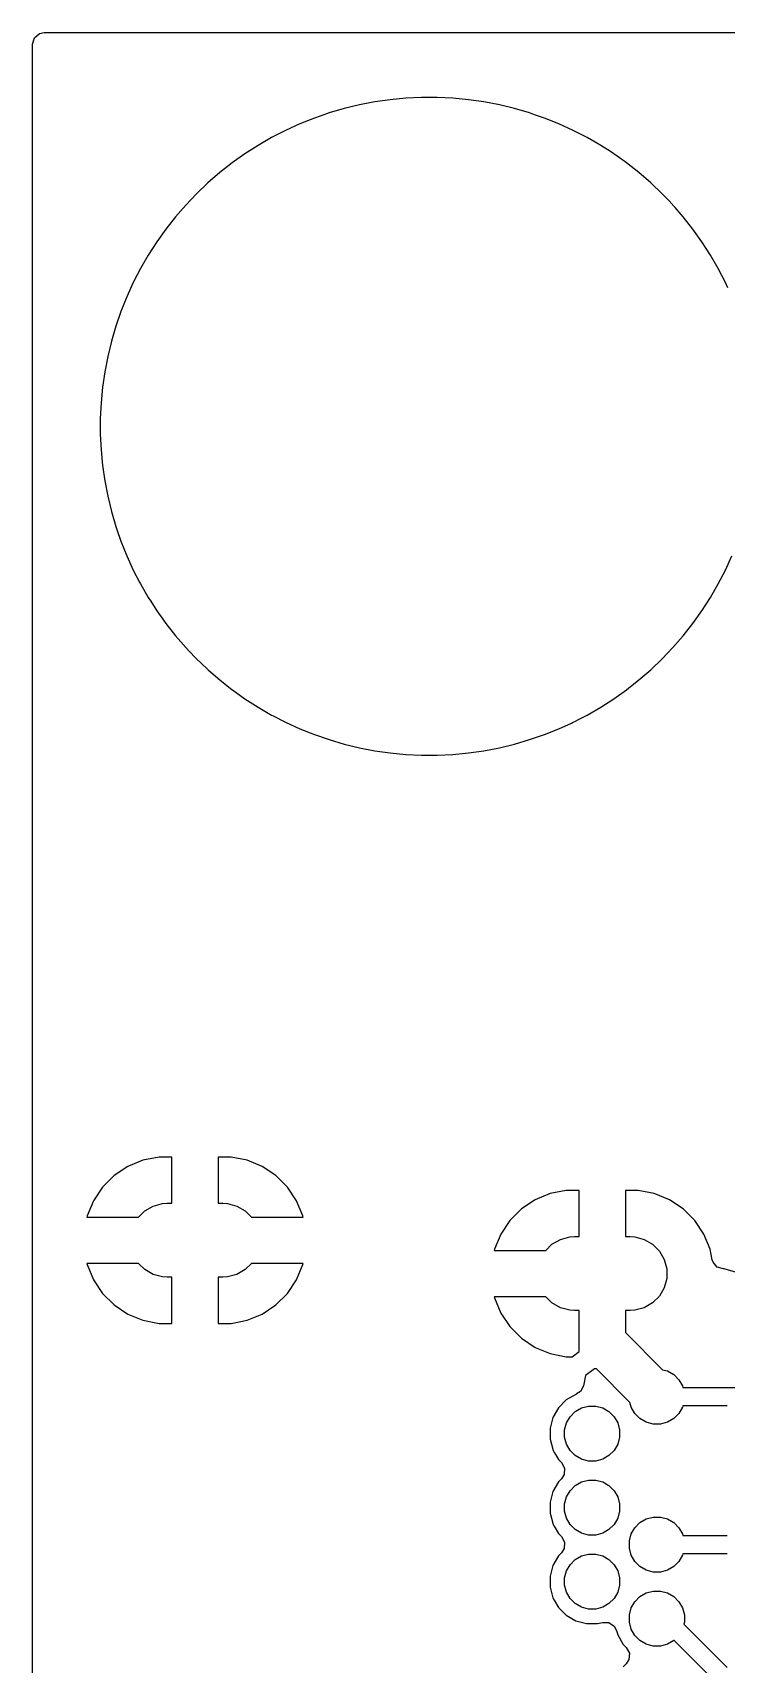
# Model space of a CAD drawing. Header units: inches. Extents: x 5.14 to 7.42, y -4.57 to -3.18.
# Drawn here: x 5.141 to 5.436, y -3.877 to -3.183 of the extents above; entities that cross this region are included whole.
import ezdxf

# ---------------------------------------------------------------- set-up
doc = ezdxf.new("R2010")
doc.units = ezdxf.units.IN
doc.header["$MEASUREMENT"] = 0
doc.layers.add('F.Cu', color=13, linetype='CONTINUOUS', true_color=0xc83434)

msp = doc.modelspace()

# ---------------------------------------------------------------- linework, layer by layer
at = {"layer": 'F.Cu', "linetype": 'CONTINUOUS'}
for p, q in [((5.14062, -3.18778), (5.14139, -3.18514)), ((5.14062, -3.34713), (5.14062, -3.18778)), ((5.14139, -3.18514), (5.14347, -3.18333)), ((5.14347, -3.18333), (5.1455, -3.18289)), ((5.1455, -3.18289), (5.65645, -3.18289)), ((5.27314, -3.21521), (5.26674, -3.21709)), ((5.27961, -3.21364), (5.27314, -3.21521)), ((5.28616, -3.21238), (5.27961, -3.21364)), ((5.29275, -3.21143), (5.28616, -3.21238)), ((5.28616, -3.21238), (5.28616, -3.21238)), ((5.29938, -3.21079), (5.29275, -3.21143)), ((5.29275, -3.21143), (5.29275, -3.21143)), ((5.29275, -3.21143), (5.29275, -3.21143)), ((5.29275, -3.21143), (5.29275, -3.21143)), ((5.29275, -3.21143), (5.29275, -3.21143)), ((5.29939, -3.21079), (5.29938, -3.21079)), ((5.30604, -3.21048), (5.29939, -3.21079)), ((5.29939, -3.21079), (5.29939, -3.21079)), ((5.29939, -3.21079), (5.29939, -3.21079)), ((5.31271, -3.21048), (5.30604, -3.21048)), ((5.31936, -3.21079), (5.31271, -3.21048)), ((5.31937, -3.21079), (5.31936, -3.21079)), ((5.31936, -3.21079), (5.31936, -3.21079)), ((5.31936, -3.21079), (5.31936, -3.21079)), ((5.326, -3.21143), (5.31937, -3.21079)), ((5.33259, -3.21238), (5.326, -3.21143)), ((5.326, -3.21143), (5.326, -3.21143)), ((5.326, -3.21143), (5.326, -3.21143)), ((5.326, -3.21143), (5.326, -3.21143)), ((5.326, -3.21143), (5.326, -3.21143)), ((5.3326, -3.21238), (5.33259, -3.21238)), ((5.33259, -3.21238), (5.33259, -3.21238)), ((5.33259, -3.21238), (5.33259, -3.21238)), ((5.33914, -3.21364), (5.3326, -3.21238)), ((5.3326, -3.21238), (5.3326, -3.21238)), ((5.34562, -3.21521), (5.33914, -3.21364)), ((5.35201, -3.21709), (5.34562, -3.21521)), ((5.34562, -3.21521), (5.34562, -3.21521)), ((5.25426, -3.22174), (5.24819, -3.22451)), ((5.26044, -3.21927), (5.25426, -3.22174)), ((5.26293, -3.21841), (5.26044, -3.21927)), ((5.26044, -3.21927), (5.26044, -3.21927)), ((5.26044, -3.21927), (5.26044, -3.21927)), ((5.26044, -3.21927), (5.26044, -3.21927)), ((5.26674, -3.21709), (5.26293, -3.21841)), ((5.35411, -3.21781), (5.35201, -3.21709)), ((5.35831, -3.21927), (5.35411, -3.21781)), ((5.36449, -3.22174), (5.35831, -3.21927)), ((5.35831, -3.21927), (5.35831, -3.21927)), ((5.35831, -3.21927), (5.35831, -3.21927)), ((5.37056, -3.22451), (5.36449, -3.22174)), ((5.24227, -3.22757), (5.2365, -3.2309)), ((5.24819, -3.22451), (5.24227, -3.22756)), ((5.24227, -3.22756), (5.24227, -3.22757)), ((5.37648, -3.22756), (5.37056, -3.22451)), ((5.37648, -3.22757), (5.37648, -3.22756)), ((5.37994, -3.22956), (5.37648, -3.22757)), ((5.37648, -3.22757), (5.37648, -3.22757)), ((5.23089, -3.2345), (5.22547, -3.23837)), ((5.2365, -3.2309), (5.23089, -3.2345)), ((5.23089, -3.2345), (5.23089, -3.2345)), ((5.2365, -3.2309), (5.2365, -3.2309)), ((5.38225, -3.2309), (5.37994, -3.22956)), ((5.38637, -3.23354), (5.38225, -3.2309)), ((5.38225, -3.2309), (5.38225, -3.2309)), ((5.38786, -3.2345), (5.38637, -3.23354)), ((5.38637, -3.23354), (5.38637, -3.23354)), ((5.39164, -3.23719), (5.38786, -3.2345)), ((5.38786, -3.2345), (5.38786, -3.2345)), ((5.22023, -3.24249), (5.21519, -3.24685)), ((5.22546, -3.23837), (5.22023, -3.24249)), ((5.22023, -3.24249), (5.22023, -3.24249)), ((5.22547, -3.23837), (5.22546, -3.23837)), ((5.39329, -3.23837), (5.39164, -3.23719)), ((5.39852, -3.24249), (5.39329, -3.23837)), ((5.39329, -3.23837), (5.39329, -3.23837)), ((5.39329, -3.23837), (5.39329, -3.23837)), ((5.40356, -3.24685), (5.39852, -3.24249)), ((5.39852, -3.24249), (5.39852, -3.24249)), ((5.21519, -3.24685), (5.21037, -3.25145)), ((5.21519, -3.24685), (5.21519, -3.24685)), ((5.40838, -3.25145), (5.40356, -3.24685)), ((5.40356, -3.24685), (5.40356, -3.24685)), ((5.40356, -3.24685), (5.40356, -3.24685)), ((5.40356, -3.24685), (5.40356, -3.24685)), ((5.20577, -3.25627), (5.2014, -3.26131)), ((5.21037, -3.25145), (5.20577, -3.25627)), ((5.20577, -3.25627), (5.20577, -3.25627)), ((5.41102, -3.25421), (5.40838, -3.25145)), ((5.41279, -3.25607), (5.41102, -3.25421)), ((5.41298, -3.25627), (5.41279, -3.25607)), ((5.41394, -3.25738), (5.41298, -3.25627)), ((5.41298, -3.25627), (5.41298, -3.25627)), ((5.2014, -3.26131), (5.19728, -3.26655)), ((5.2014, -3.26131), (5.2014, -3.26131)), ((5.41735, -3.26131), (5.41394, -3.25738)), ((5.42147, -3.26655), (5.41735, -3.26131)), ((5.41735, -3.26131), (5.41735, -3.26131)), ((5.19728, -3.26655), (5.19342, -3.27198)), ((5.19728, -3.26655), (5.19728, -3.26655)), ((5.42533, -3.27198), (5.42147, -3.26655)), ((5.42147, -3.26655), (5.42147, -3.26655)), ((5.42147, -3.26655), (5.42147, -3.26655)), ((5.42147, -3.26655), (5.42147, -3.26655)), ((5.18981, -3.27758), (5.18648, -3.28335)), ((5.19342, -3.27198), (5.18981, -3.27758)), ((5.18981, -3.27758), (5.18981, -3.27758)), ((5.19342, -3.27198), (5.19342, -3.27198)), ((5.42894, -3.27758), (5.42533, -3.27198)), ((5.42533, -3.27198), (5.42533, -3.27198)), ((5.42533, -3.27198), (5.42533, -3.27198)), ((5.43227, -3.28335), (5.42894, -3.27758)), ((5.18648, -3.28335), (5.18343, -3.28928)), ((5.18648, -3.28335), (5.18648, -3.28335)), ((5.43532, -3.28928), (5.43227, -3.28335)), ((5.43227, -3.28335), (5.43227, -3.28335)), ((5.18343, -3.28928), (5.18066, -3.29534)), ((5.43637, -3.29158), (5.43532, -3.28928)), ((5.43532, -3.28928), (5.43532, -3.28928)), ((5.43532, -3.28928), (5.43532, -3.28928)), ((5.18066, -3.29534), (5.17818, -3.30152)), ((5.17803, -3.30198), (5.176, -3.30782)), ((5.17818, -3.30153), (5.17803, -3.30198)), ((5.17818, -3.30152), (5.17818, -3.30153)), ((5.17818, -3.30153), (5.17818, -3.30153)), ((5.176, -3.30782), (5.17413, -3.31422)), ((5.17413, -3.31422), (5.17256, -3.32069)), ((5.17256, -3.32069), (5.17129, -3.32724)), ((5.17129, -3.32724), (5.17035, -3.33383)), ((5.17129, -3.32724), (5.17129, -3.32724)), ((5.16971, -3.34047), (5.1694, -3.34713)), ((5.17035, -3.33384), (5.16971, -3.34047)), ((5.16971, -3.34047), (5.16971, -3.34047)), ((5.16971, -3.34047), (5.16971, -3.34047)), ((5.16971, -3.34047), (5.16971, -3.34047)), ((5.17035, -3.33383), (5.17035, -3.33384)), ((5.14062, -3.53195), (5.14062, -3.34713)), ((5.1694, -3.34713), (5.1694, -3.35379)), ((5.1694, -3.35379), (5.16971, -3.36045)), ((5.16971, -3.36045), (5.16971, -3.36045)), ((5.16971, -3.36045), (5.16971, -3.36045)), ((5.16971, -3.36045), (5.17035, -3.36708)), ((5.17035, -3.36708), (5.17035, -3.36708)), ((5.17035, -3.36708), (5.17129, -3.37368)), ((5.17129, -3.37368), (5.17129, -3.37368)), ((5.17129, -3.37368), (5.17256, -3.38022)), ((5.17256, -3.38022), (5.17413, -3.3867)), ((5.17413, -3.3867), (5.176, -3.39309)), ((5.176, -3.39309), (5.17646, -3.39441)), ((5.17646, -3.39441), (5.17818, -3.39939)), ((5.17818, -3.39939), (5.17818, -3.39939)), ((5.17818, -3.39939), (5.17818, -3.39939)), ((5.17818, -3.39939), (5.18066, -3.40558)), ((5.18066, -3.40558), (5.18343, -3.41164)), ((5.43532, -3.41164), (5.43809, -3.40558)), ((5.18343, -3.41164), (5.18607, -3.41677)), ((5.18607, -3.41677), (5.18648, -3.41756)), ((5.43227, -3.41756), (5.43532, -3.41164)), ((5.18648, -3.41756), (5.18648, -3.41756)), ((5.18648, -3.41756), (5.18979, -3.42329)), ((5.18979, -3.42329), (5.18982, -3.42333)), ((5.18982, -3.42333), (5.19083, -3.42492)), ((5.42533, -3.42894), (5.42894, -3.42333)), ((5.42894, -3.42333), (5.43227, -3.41756)), ((5.19083, -3.42492), (5.19342, -3.42894)), ((5.19342, -3.42894), (5.19342, -3.42894)), ((5.19342, -3.42894), (5.19594, -3.43248)), ((5.42147, -3.43437), (5.42533, -3.42894)), ((5.19594, -3.43248), (5.19728, -3.43437)), ((5.19728, -3.43437), (5.19728, -3.43437)), ((5.19728, -3.43437), (5.19728, -3.43437)), ((5.19728, -3.43437), (5.2014, -3.43961)), ((5.41735, -3.43961), (5.42147, -3.43437)), ((5.2014, -3.43961), (5.2014, -3.43961)), ((5.2014, -3.43961), (5.2014, -3.43961)), ((5.2014, -3.43961), (5.20358, -3.44212)), ((5.20358, -3.44212), (5.20577, -3.44464)), ((5.20577, -3.44464), (5.20577, -3.44464)), ((5.20577, -3.44464), (5.20577, -3.44464)), ((5.20577, -3.44464), (5.20577, -3.44464)), ((5.20577, -3.44464), (5.20696, -3.44589)), ((5.40838, -3.44947), (5.41298, -3.44464)), ((5.41298, -3.44464), (5.41735, -3.43961)), ((5.20696, -3.44589), (5.21037, -3.44947)), ((5.21037, -3.44947), (5.21232, -3.45133)), ((5.21232, -3.45133), (5.21507, -3.45395)), ((5.40356, -3.45407), (5.40838, -3.44947)), ((5.21507, -3.45395), (5.21519, -3.45407)), ((5.21519, -3.45407), (5.21519, -3.45407)), ((5.21519, -3.45407), (5.21538, -3.45423)), ((5.21538, -3.45423), (5.22023, -3.45843)), ((5.22023, -3.45843), (5.22023, -3.45843)), ((5.22023, -3.45843), (5.22023, -3.45843)), ((5.22023, -3.45843), (5.22546, -3.46255)), ((5.39412, -3.4619), (5.39852, -3.45843)), ((5.39852, -3.45843), (5.40356, -3.45407)), ((5.39852, -3.45843), (5.39852, -3.45843)), ((5.39852, -3.45843), (5.39852, -3.45843)), ((5.22546, -3.46255), (5.22546, -3.46255)), ((5.22546, -3.46255), (5.22546, -3.46255)), ((5.22546, -3.46255), (5.22564, -3.46267)), ((5.22564, -3.46267), (5.23089, -3.46641)), ((5.38786, -3.46642), (5.39329, -3.46255)), ((5.39329, -3.46255), (5.39412, -3.4619)), ((5.23089, -3.46641), (5.23089, -3.46642)), ((5.23089, -3.46642), (5.23089, -3.46642)), ((5.23089, -3.46642), (5.2365, -3.47002)), ((5.2365, -3.47002), (5.24227, -3.47335)), ((5.37648, -3.47335), (5.38225, -3.47002)), ((5.38225, -3.47002), (5.38786, -3.46642)), ((5.24227, -3.47335), (5.24291, -3.47368)), ((5.24291, -3.47368), (5.24819, -3.4764)), ((5.24819, -3.4764), (5.25426, -3.47917)), ((5.25426, -3.47917), (5.26044, -3.48165)), ((5.35831, -3.48165), (5.36449, -3.47917)), ((5.36449, -3.47917), (5.3698, -3.47675)), ((5.3698, -3.47675), (5.37056, -3.4764)), ((5.37056, -3.4764), (5.37124, -3.47605)), ((5.37124, -3.47605), (5.37315, -3.47507)), ((5.37315, -3.47507), (5.37648, -3.47335)), ((5.26044, -3.48165), (5.26044, -3.48165)), ((5.26044, -3.48165), (5.26044, -3.48165)), ((5.26044, -3.48165), (5.26674, -3.48383)), ((5.26674, -3.48383), (5.27314, -3.48571)), ((5.27314, -3.48571), (5.27314, -3.48571)), ((5.27314, -3.48571), (5.27314, -3.48571)), ((5.27314, -3.48571), (5.27314, -3.48571)), ((5.27314, -3.48571), (5.27961, -3.48728)), ((5.33914, -3.48728), (5.34562, -3.48571)), ((5.34562, -3.48571), (5.35201, -3.48383)), ((5.35201, -3.48383), (5.35831, -3.48165)), ((5.27961, -3.48728), (5.28616, -3.48854)), ((5.28616, -3.48854), (5.29275, -3.48949)), ((5.29275, -3.48949), (5.29939, -3.49012)), ((5.29939, -3.49012), (5.30604, -3.49044)), ((5.30604, -3.49044), (5.30938, -3.49046)), ((5.30938, -3.49046), (5.31271, -3.49044)), ((5.31271, -3.49044), (5.31936, -3.49012)), ((5.31936, -3.49012), (5.326, -3.48949)), ((5.326, -3.48949), (5.33259, -3.48854)), ((5.33259, -3.48854), (5.33914, -3.48728)), ((5.14062, -3.59662), (5.14062, -3.53195)), ((5.14062, -3.68707), (5.14062, -3.59662)), ((5.18109, -3.66551), (5.17529, -3.66939)), ((5.18754, -3.66284), (5.18109, -3.66551)), ((5.18109, -3.66551), (5.18109, -3.66551)), ((5.19438, -3.66148), (5.18754, -3.66284)), ((5.18754, -3.66284), (5.18754, -3.66284)), ((5.19984, -3.66148), (5.19438, -3.66148)), ((5.19984, -3.68116), (5.19984, -3.66148)), ((5.22499, -3.66148), (5.21953, -3.66148)), ((5.21953, -3.66148), (5.21953, -3.68116)), ((5.23183, -3.66284), (5.22499, -3.66148)), ((5.23828, -3.66551), (5.23183, -3.66284)), ((5.23183, -3.66284), (5.23183, -3.66284)), ((5.24408, -3.66939), (5.23828, -3.66551)), ((5.23828, -3.66551), (5.23828, -3.66551)), ((5.17529, -3.66939), (5.17035, -3.67432)), ((5.17529, -3.66939), (5.17529, -3.66939)), ((5.24902, -3.67432), (5.24408, -3.66939)), ((5.24408, -3.66939), (5.24408, -3.66939)), ((5.16647, -3.68013), (5.1638, -3.68657)), ((5.17035, -3.67432), (5.16647, -3.68013)), ((5.16647, -3.68013), (5.16647, -3.68013)), ((5.17035, -3.67432), (5.17035, -3.67432)), ((5.2529, -3.68013), (5.24902, -3.67432)), ((5.24902, -3.67432), (5.24902, -3.67432)), ((5.25557, -3.68657), (5.2529, -3.68013)), ((5.2529, -3.68013), (5.2529, -3.68013)), ((5.35432, -3.67968), (5.34852, -3.68356)), ((5.36077, -3.67701), (5.35432, -3.67968)), ((5.35432, -3.67968), (5.35432, -3.67968)), ((5.36761, -3.67565), (5.36077, -3.67701)), ((5.36077, -3.67701), (5.36077, -3.67701)), ((5.37307, -3.67565), (5.36761, -3.67565)), ((5.37307, -3.69533), (5.37307, -3.67565)), ((5.39821, -3.67565), (5.39276, -3.67565)), ((5.39276, -3.67565), (5.39276, -3.69533)), ((5.40506, -3.67701), (5.39821, -3.67565)), ((5.41151, -3.67968), (5.40506, -3.67701)), ((5.40506, -3.67701), (5.40506, -3.67701)), ((5.41731, -3.68356), (5.41151, -3.67968)), ((5.41151, -3.67968), (5.41151, -3.67968)), ((5.14062, -4.04061), (5.14062, -3.68707)), ((5.1638, -3.68657), (5.1637, -3.68707)), ((5.1637, -3.68707), (5.18564, -3.68707)), ((5.1638, -3.68657), (5.1638, -3.68657)), ((5.18564, -3.68707), (5.18829, -3.68442)), ((5.18829, -3.68442), (5.19185, -3.68236)), ((5.19185, -3.68236), (5.19582, -3.6813)), ((5.19582, -3.6813), (5.19787, -3.68116)), ((5.19787, -3.68116), (5.19984, -3.68116)), ((5.21953, -3.68116), (5.2215, -3.68116)), ((5.2215, -3.68116), (5.22355, -3.6813)), ((5.22355, -3.6813), (5.22752, -3.68236)), ((5.22752, -3.68236), (5.23108, -3.68442)), ((5.23108, -3.68442), (5.23373, -3.68707)), ((5.23373, -3.68707), (5.25567, -3.68707)), ((5.25567, -3.68707), (5.25557, -3.68657)), ((5.25557, -3.68657), (5.25557, -3.68657)), ((5.34852, -3.68356), (5.34358, -3.6885)), ((5.34852, -3.68356), (5.34852, -3.68356)), ((5.42225, -3.6885), (5.41731, -3.68356)), ((5.41731, -3.68356), (5.41731, -3.68356)), ((5.3397, -3.6943), (5.33703, -3.70075)), ((5.34358, -3.6885), (5.3397, -3.6943)), ((5.3397, -3.6943), (5.3397, -3.6943)), ((5.34358, -3.6885), (5.34358, -3.6885)), ((5.42612, -3.6943), (5.42225, -3.6885)), ((5.42225, -3.6885), (5.42225, -3.6885)), ((5.42613, -3.6943), (5.42612, -3.6943)), ((5.4288, -3.70075), (5.42613, -3.6943)), ((5.33703, -3.70075), (5.33693, -3.70124)), ((5.33693, -3.70124), (5.35886, -3.70124)), ((5.33703, -3.70075), (5.33703, -3.70075)), ((5.35886, -3.70124), (5.36152, -3.69859)), ((5.36152, -3.69859), (5.36508, -3.69653)), ((5.36508, -3.69653), (5.36905, -3.69547)), ((5.36905, -3.69547), (5.3711, -3.69533)), ((5.3711, -3.69533), (5.37307, -3.69533)), ((5.39276, -3.69533), (5.39472, -3.69533)), ((5.39472, -3.69533), (5.39678, -3.69547)), ((5.39678, -3.69547), (5.40075, -3.69653)), ((5.40075, -3.69653), (5.40431, -3.69859)), ((5.40431, -3.69859), (5.40722, -3.7015)), ((5.40722, -3.7015), (5.40927, -3.70506)), ((5.42968, -3.7052), (5.4288, -3.70075)), ((5.4288, -3.70075), (5.4288, -3.70075)), ((5.1637, -3.70675), (5.1638, -3.70724)), ((5.18564, -3.70675), (5.1637, -3.70675)), ((5.1638, -3.70724), (5.1638, -3.70725)), ((5.1638, -3.70725), (5.16647, -3.71369)), ((5.18829, -3.7094), (5.18564, -3.70675)), ((5.23373, -3.70675), (5.23108, -3.7094)), ((5.25567, -3.70675), (5.23373, -3.70675)), ((5.2529, -3.71369), (5.25557, -3.70725)), ((5.25557, -3.70724), (5.25567, -3.70675)), ((5.25557, -3.70725), (5.25557, -3.70724)), ((5.40927, -3.70506), (5.41034, -3.70903)), ((5.43003, -3.70628), (5.42968, -3.7052)), ((5.43183, -3.70836), (5.43003, -3.70628)), ((5.43447, -3.70913), (5.43183, -3.70836)), ((5.16647, -3.71369), (5.16647, -3.71369)), ((5.16647, -3.71369), (5.17035, -3.7195)), ((5.19185, -3.71146), (5.18829, -3.7094)), ((5.19582, -3.71252), (5.19185, -3.71146)), ((5.19787, -3.71266), (5.19582, -3.71252)), ((5.19984, -3.71266), (5.19787, -3.71266)), ((5.19984, -3.73234), (5.19984, -3.71266)), ((5.2215, -3.71266), (5.21953, -3.71266)), ((5.21953, -3.71266), (5.21953, -3.73234)), ((5.22355, -3.71252), (5.2215, -3.71266)), ((5.22752, -3.71146), (5.22355, -3.71252)), ((5.23108, -3.7094), (5.22752, -3.71146)), ((5.24902, -3.7195), (5.2529, -3.71369)), ((5.2529, -3.71369), (5.2529, -3.71369)), ((5.41034, -3.71314), (5.40927, -3.71711)), ((5.41034, -3.70903), (5.41034, -3.71314)), ((5.43474, -3.70913), (5.43447, -3.70913)), ((5.44006, -3.71056), (5.43474, -3.70913)), ((5.17035, -3.7195), (5.17035, -3.7195)), ((5.17035, -3.7195), (5.17529, -3.72443)), ((5.24408, -3.72443), (5.24902, -3.7195)), ((5.24902, -3.7195), (5.24902, -3.7195)), ((5.33693, -3.72093), (5.33703, -3.72142)), ((5.35886, -3.72093), (5.33693, -3.72093)), ((5.33703, -3.72142), (5.33703, -3.72142)), ((5.33703, -3.72142), (5.3397, -3.72787)), ((5.36152, -3.72358), (5.35886, -3.72093)), ((5.40722, -3.72067), (5.40431, -3.72358)), ((5.40927, -3.71711), (5.40722, -3.72067)), ((5.17529, -3.72443), (5.17529, -3.72443)), ((5.17529, -3.72443), (5.18109, -3.72831)), ((5.18109, -3.72831), (5.18109, -3.72831)), ((5.18109, -3.72831), (5.18754, -3.73098)), ((5.23183, -3.73098), (5.23828, -3.72831)), ((5.23828, -3.72831), (5.24408, -3.72443)), ((5.23828, -3.72831), (5.23828, -3.72831)), ((5.24408, -3.72443), (5.24408, -3.72443)), ((5.3397, -3.72787), (5.3397, -3.72787)), ((5.3397, -3.72787), (5.34358, -3.73367)), ((5.36508, -3.72563), (5.36152, -3.72358)), ((5.36905, -3.7267), (5.36508, -3.72563)), ((5.3711, -3.72683), (5.36905, -3.7267)), ((5.37307, -3.72683), (5.3711, -3.72683)), ((5.37307, -3.74431), (5.37307, -3.72683)), ((5.39472, -3.72683), (5.39276, -3.72683)), ((5.39276, -3.72683), (5.39276, -3.73614)), ((5.39678, -3.7267), (5.39472, -3.72683)), ((5.40075, -3.72563), (5.39678, -3.7267)), ((5.40431, -3.72358), (5.40075, -3.72563)), ((5.18754, -3.73098), (5.18754, -3.73098)), ((5.18754, -3.73098), (5.19438, -3.73234)), ((5.19438, -3.73234), (5.19438, -3.73234)), ((5.19438, -3.73234), (5.19984, -3.73234)), ((5.21953, -3.73234), (5.22499, -3.73234)), ((5.22499, -3.73234), (5.23183, -3.73098)), ((5.22499, -3.73234), (5.22499, -3.73234)), ((5.23183, -3.73098), (5.23183, -3.73098)), ((5.34358, -3.73367), (5.34358, -3.73367)), ((5.34358, -3.73367), (5.34852, -3.73861)), ((5.39276, -3.73614), (5.4086, -3.75198)), ((5.34852, -3.73861), (5.34852, -3.73861)), ((5.34852, -3.73861), (5.35432, -3.74248)), ((5.35432, -3.74248), (5.35432, -3.74248)), ((5.35432, -3.74248), (5.36077, -3.74515)), ((5.36077, -3.74515), (5.36077, -3.74515)), ((5.36077, -3.74515), (5.36761, -3.74652)), ((5.36761, -3.74652), (5.36761, -3.74652)), ((5.36761, -3.74652), (5.37013, -3.74652)), ((5.37013, -3.74652), (5.37307, -3.74431)), ((5.37582, -3.75446), (5.37495, -3.75882)), ((5.37958, -3.75163), (5.37582, -3.75446)), ((5.38041, -3.75163), (5.37958, -3.75163)), ((5.39468, -3.7659), (5.38041, -3.75163)), ((5.4086, -3.75198), (5.41066, -3.75253)), ((5.41066, -3.75253), (5.41333, -3.75407)), ((5.41333, -3.75407), (5.41551, -3.75625)), ((5.41551, -3.75625), (5.41705, -3.75893)), ((5.37168, -3.76252), (5.3676, -3.76487)), ((5.37197, -3.7624), (5.37168, -3.76252)), ((5.37367, -3.76126), (5.37193, -3.76229)), ((5.37193, -3.76229), (5.37197, -3.7624)), ((5.37495, -3.75882), (5.37367, -3.76126)), ((5.41705, -3.75893), (5.41721, -3.75951)), ((5.41721, -3.75951), (5.45181, -3.75951)), ((5.36426, -3.76821), (5.36191, -3.77229)), ((5.3676, -3.76487), (5.36426, -3.76821)), ((5.36426, -3.76821), (5.36426, -3.76821)), ((5.3676, -3.76487), (5.3676, -3.76487)), ((5.36921, -3.772), (5.37139, -3.76982)), ((5.37139, -3.76982), (5.37406, -3.76828)), ((5.37406, -3.76828), (5.37704, -3.76748)), ((5.37704, -3.76748), (5.38012, -3.76748)), ((5.38012, -3.76748), (5.3831, -3.76828)), ((5.3831, -3.76828), (5.38577, -3.76982)), ((5.38577, -3.76982), (5.38795, -3.772)), ((5.39523, -3.76796), (5.39468, -3.7659)), ((5.39677, -3.77063), (5.39523, -3.76796)), ((5.39895, -3.77282), (5.39677, -3.77063)), ((5.41551, -3.77063), (5.41333, -3.77282)), ((5.41705, -3.76796), (5.41551, -3.77063)), ((5.41721, -3.76738), (5.41705, -3.76796)), ((5.43606, -3.76738), (5.41721, -3.76738)), ((5.36191, -3.77229), (5.36069, -3.77684)), ((5.36069, -3.77684), (5.36069, -3.78155)), ((5.36191, -3.77229), (5.36191, -3.77229)), ((5.36687, -3.77765), (5.36767, -3.77467)), ((5.36687, -3.78073), (5.36687, -3.77765)), ((5.36767, -3.77467), (5.36921, -3.772)), ((5.38795, -3.772), (5.38949, -3.77467)), ((5.38949, -3.77467), (5.39029, -3.77765)), ((5.39029, -3.77765), (5.39029, -3.78073)), ((5.40162, -3.77436), (5.39895, -3.77282)), ((5.4046, -3.77515), (5.40162, -3.77436)), ((5.40768, -3.77515), (5.4046, -3.77515)), ((5.41066, -3.77436), (5.40768, -3.77515)), ((5.41333, -3.77282), (5.41066, -3.77436)), ((5.36069, -3.78155), (5.36185, -3.78587)), ((5.36767, -3.78371), (5.36687, -3.78073)), ((5.36921, -3.78638), (5.36767, -3.78371)), ((5.38949, -3.78371), (5.38795, -3.78638)), ((5.39029, -3.78073), (5.38949, -3.78371)), ((5.36185, -3.78587), (5.36191, -3.7861)), ((5.36191, -3.7861), (5.36191, -3.7861)), ((5.36191, -3.7861), (5.36262, -3.78733)), ((5.36262, -3.78733), (5.36426, -3.79018)), ((5.36426, -3.79018), (5.36426, -3.79018)), ((5.36426, -3.79018), (5.36557, -3.79149)), ((5.36557, -3.79149), (5.36689, -3.7939)), ((5.37139, -3.78856), (5.36921, -3.78638)), ((5.37406, -3.7901), (5.37139, -3.78856)), ((5.37704, -3.7909), (5.37406, -3.7901)), ((5.38012, -3.7909), (5.37704, -3.7909)), ((5.3831, -3.7901), (5.38012, -3.7909)), ((5.38577, -3.78856), (5.3831, -3.7901)), ((5.38795, -3.78638), (5.38577, -3.78856)), ((5.36557, -3.79839), (5.36426, -3.7997)), ((5.3667, -3.79665), (5.36557, -3.79839)), ((5.36689, -3.7939), (5.3667, -3.79665)), ((5.37406, -3.79978), (5.37704, -3.79898)), ((5.37704, -3.79898), (5.38012, -3.79898)), ((5.38012, -3.79898), (5.3831, -3.79978)), ((5.36191, -3.80378), (5.36069, -3.80833)), ((5.36426, -3.7997), (5.36191, -3.80378)), ((5.36191, -3.80378), (5.36191, -3.80378)), ((5.36426, -3.7997), (5.36426, -3.7997)), ((5.36767, -3.80617), (5.36921, -3.8035)), ((5.36921, -3.8035), (5.37139, -3.80132)), ((5.37139, -3.80132), (5.37406, -3.79978)), ((5.3831, -3.79978), (5.38577, -3.80132)), ((5.38577, -3.80132), (5.38795, -3.8035)), ((5.38795, -3.8035), (5.38949, -3.80617)), ((5.36069, -3.80833), (5.36069, -3.81304)), ((5.36687, -3.80915), (5.36767, -3.80617)), ((5.36687, -3.81223), (5.36687, -3.80915)), ((5.36767, -3.81521), (5.36687, -3.81223)), ((5.38949, -3.80617), (5.39029, -3.80915)), ((5.39029, -3.81223), (5.38949, -3.81521)), ((5.39029, -3.80915), (5.39029, -3.81223)), ((5.36069, -3.81304), (5.36183, -3.81729)), ((5.36183, -3.81729), (5.36191, -3.8176)), ((5.36191, -3.8176), (5.36191, -3.8176)), ((5.36191, -3.8176), (5.36247, -3.81856)), ((5.36247, -3.81856), (5.36426, -3.82168)), ((5.36921, -3.81788), (5.36767, -3.81521)), ((5.37139, -3.82006), (5.36921, -3.81788)), ((5.38795, -3.81788), (5.38577, -3.82006)), ((5.38949, -3.81521), (5.38795, -3.81788)), ((5.39523, -3.82192), (5.39677, -3.81925)), ((5.39677, -3.81925), (5.39895, -3.81707)), ((5.39895, -3.81707), (5.40162, -3.81553)), ((5.40162, -3.81553), (5.4046, -3.81473)), ((5.4046, -3.81473), (5.40768, -3.81473)), ((5.40768, -3.81473), (5.41066, -3.81553)), ((5.41066, -3.81553), (5.41333, -3.81707)), ((5.41333, -3.81707), (5.41551, -3.81925)), ((5.41551, -3.81925), (5.41705, -3.82192)), ((5.36426, -3.82168), (5.36426, -3.82168)), ((5.36426, -3.82168), (5.36557, -3.82299)), ((5.36557, -3.82299), (5.36689, -3.8254)), ((5.36689, -3.8254), (5.3667, -3.82814)), ((5.37406, -3.8216), (5.37139, -3.82006)), ((5.37704, -3.8224), (5.37406, -3.8216)), ((5.38012, -3.8224), (5.37704, -3.8224)), ((5.3831, -3.8216), (5.38012, -3.8224)), ((5.38577, -3.82006), (5.3831, -3.8216)), ((5.39443, -3.8249), (5.39523, -3.82192)), ((5.39443, -3.82798), (5.39443, -3.8249)), ((5.41705, -3.82192), (5.41721, -3.8225)), ((5.41721, -3.8225), (5.43606, -3.8225)), ((5.36426, -3.8312), (5.36191, -3.83528)), ((5.36557, -3.82989), (5.36426, -3.8312)), ((5.36426, -3.8312), (5.36426, -3.8312)), ((5.3667, -3.82814), (5.36557, -3.82989)), ((5.36921, -3.83499), (5.37139, -3.83281)), ((5.37139, -3.83281), (5.37406, -3.83127)), ((5.37406, -3.83127), (5.37704, -3.83048)), ((5.37704, -3.83048), (5.38012, -3.83048)), ((5.38012, -3.83048), (5.3831, -3.83127)), ((5.3831, -3.83127), (5.38577, -3.83281)), ((5.38577, -3.83281), (5.38795, -3.83499)), ((5.39523, -3.83096), (5.39443, -3.82798)), ((5.39677, -3.83363), (5.39523, -3.83096)), ((5.39895, -3.83581), (5.39677, -3.83363)), ((5.41551, -3.83363), (5.41333, -3.83581)), ((5.41705, -3.83096), (5.41551, -3.83363)), ((5.41721, -3.83037), (5.41705, -3.83096)), ((5.43606, -3.83037), (5.41721, -3.83037)), ((5.36191, -3.83528), (5.36069, -3.83983)), ((5.36069, -3.83983), (5.36069, -3.84454)), ((5.36191, -3.83528), (5.36191, -3.83528)), ((5.36687, -3.84064), (5.36767, -3.83767)), ((5.36687, -3.84373), (5.36687, -3.84064)), ((5.36767, -3.83767), (5.36921, -3.83499)), ((5.38795, -3.83499), (5.38949, -3.83767)), ((5.38949, -3.83767), (5.39029, -3.84064)), ((5.39029, -3.84064), (5.39029, -3.84373)), ((5.40162, -3.83735), (5.39895, -3.83581)), ((5.4046, -3.83815), (5.40162, -3.83735)), ((5.40768, -3.83815), (5.4046, -3.83815)), ((5.41066, -3.83735), (5.40768, -3.83815)), ((5.41333, -3.83581), (5.41066, -3.83735)), ((5.36069, -3.84454), (5.3619, -3.84907)), ((5.36767, -3.8467), (5.36687, -3.84373)), ((5.36921, -3.84938), (5.36767, -3.8467)), ((5.38949, -3.8467), (5.38795, -3.84938)), ((5.39029, -3.84373), (5.38949, -3.8467)), ((5.39895, -3.84856), (5.40162, -3.84702)), ((5.40162, -3.84702), (5.4046, -3.84622)), ((5.4046, -3.84622), (5.40768, -3.84622)), ((5.40768, -3.84622), (5.41066, -3.84702)), ((5.41066, -3.84702), (5.41333, -3.84856)), ((5.3619, -3.84907), (5.36191, -3.84909)), ((5.36191, -3.84909), (5.36191, -3.84909)), ((5.36191, -3.84909), (5.36246, -3.85005)), ((5.36246, -3.85005), (5.36426, -3.85317)), ((5.36426, -3.85317), (5.3676, -3.8565)), ((5.37139, -3.85156), (5.36921, -3.84938)), ((5.37406, -3.8531), (5.37139, -3.85156)), ((5.37704, -3.8539), (5.37406, -3.8531)), ((5.38012, -3.8539), (5.37704, -3.8539)), ((5.3831, -3.8531), (5.38012, -3.8539)), ((5.38577, -3.85156), (5.3831, -3.8531)), ((5.38795, -3.84938), (5.38577, -3.85156)), ((5.39443, -3.85639), (5.39523, -3.85341)), ((5.39523, -3.85341), (5.39677, -3.85074)), ((5.39677, -3.85074), (5.39895, -3.84856)), ((5.41333, -3.84856), (5.41551, -3.85074)), ((5.41551, -3.85074), (5.41705, -3.85341)), ((5.41705, -3.85341), (5.41785, -3.85639)), ((5.3676, -3.8565), (5.37168, -3.85886)), ((5.37168, -3.85886), (5.37623, -3.86008)), ((5.37623, -3.86008), (5.37623, -3.86008)), ((5.37623, -3.86008), (5.38094, -3.86008)), ((5.38094, -3.86008), (5.38299, -3.85953)), ((5.38094, -3.86008), (5.38094, -3.86008)), ((5.38299, -3.85953), (5.38574, -3.85959)), ((5.38574, -3.85959), (5.38802, -3.86114)), ((5.38802, -3.86114), (5.38897, -3.86298)), ((5.39443, -3.85947), (5.39443, -3.85639)), ((5.39523, -3.86245), (5.39443, -3.85947)), ((5.41785, -3.85947), (5.41764, -3.86028)), ((5.41764, -3.86028), (5.43606, -3.87871)), ((5.41785, -3.85639), (5.41785, -3.85947)), ((5.38897, -3.86298), (5.38947, -3.86484)), ((5.38947, -3.86484), (5.38947, -3.86484)), ((5.38947, -3.86484), (5.39182, -3.86892)), ((5.39677, -3.86512), (5.39523, -3.86245)), ((5.39895, -3.8673), (5.39677, -3.86512)), ((5.40162, -3.86885), (5.39895, -3.8673)), ((5.41333, -3.8673), (5.41066, -3.86885)), ((5.41343, -3.86721), (5.41333, -3.8673)), ((5.43253, -3.88631), (5.41343, -3.86721)), ((5.39182, -3.86892), (5.39182, -3.86892)), ((5.39182, -3.86892), (5.39313, -3.87023)), ((5.39313, -3.87023), (5.39445, -3.87264)), ((5.39425, -3.87539), (5.39313, -3.87713)), ((5.39445, -3.87264), (5.39425, -3.87539)), ((5.4046, -3.86964), (5.40162, -3.86885)), ((5.40768, -3.86964), (5.4046, -3.86964)), ((5.41066, -3.86885), (5.40768, -3.86964)), ((5.39313, -3.87713), (5.39182, -3.87844))]:
    msp.add_line(p, q, dxfattribs=at)

doc.saveas('drawing.dxf')
